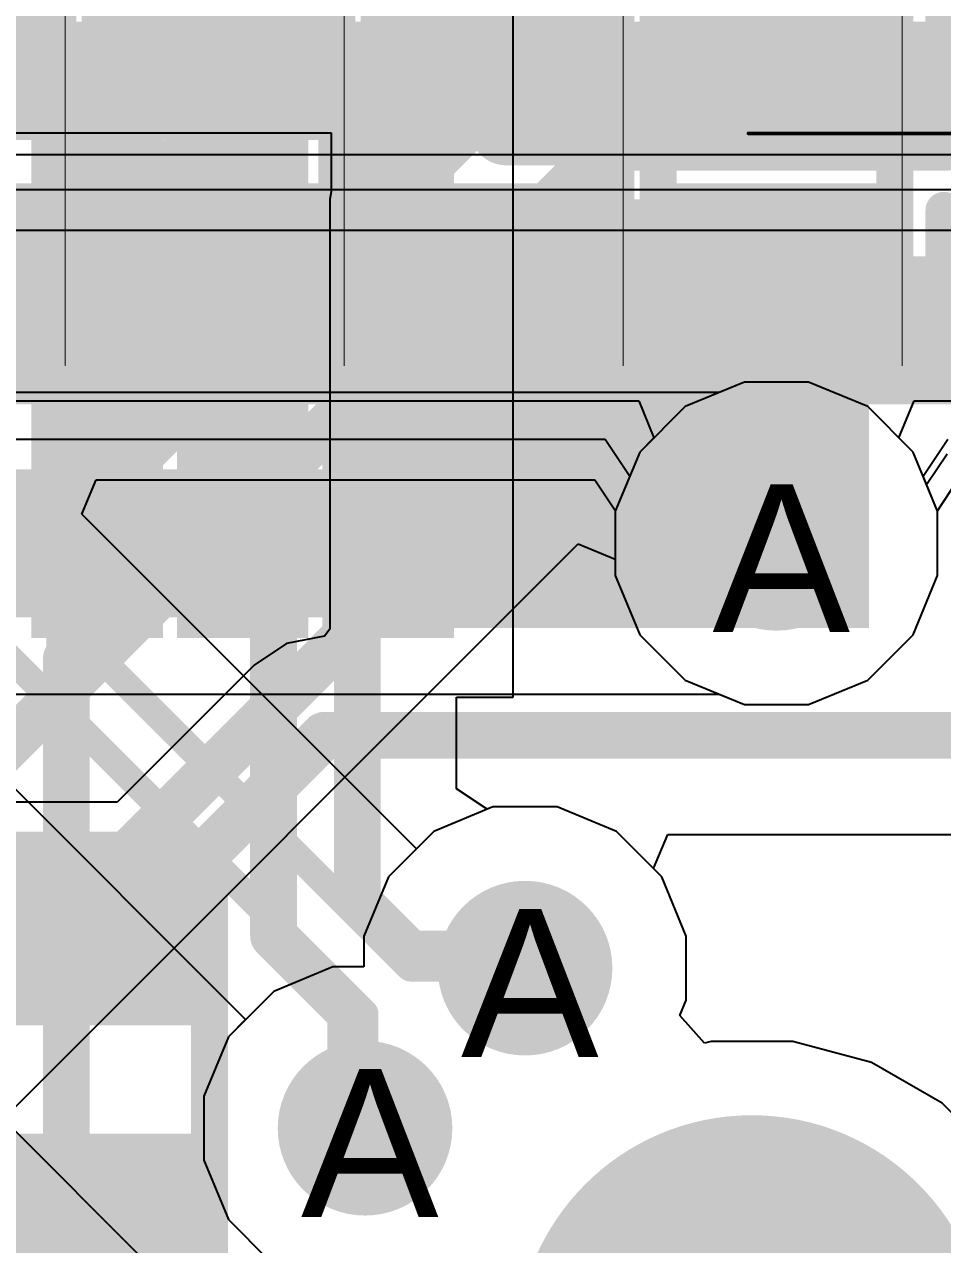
# Model space of a CAD drawing. Header units: inches. Extents: x 0 to 208, y 0 to 213.
# Drawn here: x 4.4305 to 4.5547, y 3.0036 to 3.1686 of the extents above; entities that cross this region are included whole.
import ezdxf

# ---------------------------------------------------------------- set-up
doc = ezdxf.new("R2010")
doc.units = ezdxf.units.IN
doc.header["$MEASUREMENT"] = 0
for name, color, linetype in [('Bottom Layer', 5, 'Continuous'), ('Bottom Overlay', 54, 'Continuous'), ('Bottom Paste', 16, 'Continuous'), ('Bottom Solder', 6, 'Continuous'), ('Drill Drawing', 1, 'Continuous'), ('L2_GND1', 16, 'Continuous'), ('L3_SIG1', 76, 'Continuous'), ('L4_PWR', 90, 'Continuous'), ('L5_GND2', 156, 'Continuous'), ('L6_SIG2', 130, 'Continuous'), ('L7_GND3', 216, 'Continuous'), ('Pad Holes', 156, 'Continuous'), ('Top Layer', 1, 'Continuous'), ('Top Overlay', 2, 'Continuous'), ('Top Paste', 8, 'Continuous'), ('Top Solder', 216, 'Continuous'), ('Via Holes', 16, 'Continuous')]:
    doc.layers.add(name, color=color, linetype=linetype)
doc.styles.add('Arial', font='', dxfattribs={"height": 0.2})
doc.styles.get('Arial').set_extended_font_data('Arial')

# ---------------------------------------------------------------- blocks, each defined once
blk = doc.blocks.new('AS0B826_S78B_7H_8')
at = {"layer": 'Pad Holes'}
h = blk.add_hatch(color=7, dxfattribs=at)
edge = h.paths.add_edge_path()
edge.add_arc((1.61417, 0.86146), 0.03189, 0, 360)
at = {"layer": 'Top Layer'}
for points in [[(1.5187, 1.03862), (1.53248, 1.03862), (1.53248, 0.95988), (1.5187, 0.95988)], [(1.53839, 1.03862), (1.55217, 1.03862), (1.55217, 0.95988), (1.53839, 0.95988)], [(1.55807, 1.03862), (1.57185, 1.03862), (1.57185, 0.95988), (1.55807, 0.95988)]]:
    blk.add_hatch(color=1, dxfattribs=at).paths.add_polyline_path(points)
at = {"layer": 'Top Paste'}
for points in [[(1.5187, 1.03862), (1.53248, 1.03862), (1.53248, 0.95988), (1.5187, 0.95988)], [(1.53839, 1.03862), (1.55217, 1.03862), (1.55217, 0.95988), (1.53839, 0.95988)], [(1.55807, 1.03862), (1.57185, 1.03862), (1.57185, 0.95988), (1.55807, 0.95988)]]:
    blk.add_hatch(color=8, dxfattribs=at).paths.add_polyline_path(points)
at = {"layer": 'Top Solder'}
for points in [[(1.5167, 1.04062), (1.53448, 1.04062), (1.53448, 0.95788), (1.5167, 0.95788)], [(1.53639, 1.04062), (1.55417, 1.04062), (1.55417, 0.95788), (1.53639, 0.95788)], [(1.55607, 1.04062), (1.57385, 1.04062), (1.57385, 0.95788), (1.55607, 0.95788)]]:
    blk.add_hatch(color=216, dxfattribs=at).paths.add_polyline_path(points)
at = {"layer": 'Top Overlay'}
for points in [[(1.58095, 1.02682, 0.01, 0.01, 0), (1.66535, 1.02682, 0.01, 0.01, 0)], [(1.61371, 1.02614, 0.0005, 0.0005, 0), (1.63529, 1.02614, 0.0005, 0.0005, 0)], [(1.63529, 1.02614, 0.0005, 0.0005, 0), (1.66489, 1.02614, 0.0005, 0.0005, 0)]]:
    blk.add_lwpolyline(points, format="xyseb", dxfattribs=at)
for points in [[(1.57845, 1.02682, 0.005, 0.005, 1), (1.58345, 1.02682, 0.005, 0.005, 1)], [(1.61358, 1.02614, 0.00025, 0.00025, 1), (1.61383, 1.02614, 0.00025, 0.00025, 1)], [(1.63517, 1.02614, 0.00025, 0.00025, 1), (1.63542, 1.02614, 0.00025, 0.00025, 1)], [(1.63517, 1.02614, 0.00025, 0.00025, 1), (1.63542, 1.02614, 0.00025, 0.00025, 1)]]:
    blk.add_lwpolyline(points, format="xyseb", close=True, dxfattribs=at)
blk = doc.blocks.new('R___0402_B_43')
at = {"layer": 'Bottom Layer'}
for points in [[(-0.0095, 0.0125), (-0.0095, -0.0125), (-0.0275, -0.0125), (-0.0275, 0.0125)], [(0.0275, 0.0125), (0.0275, -0.0125), (0.0095, -0.0125), (0.0095, 0.0125)]]:
    blk.add_hatch(color=5, dxfattribs=at).paths.add_polyline_path(points)
at = {"layer": 'Bottom Paste'}
for points in [[(-0.0095, 0.0125), (-0.0095, -0.0125), (-0.0275, -0.0125), (-0.0275, 0.0125)], [(0.0275, 0.0125), (0.0275, -0.0125), (0.0095, -0.0125), (0.0095, 0.0125)]]:
    blk.add_hatch(color=16, dxfattribs=at).paths.add_polyline_path(points)
at = {"layer": 'Bottom Solder'}
for points in [[(-0.00734, 0.01467), (-0.00734, -0.01467), (-0.02967, -0.01467), (-0.02967, 0.01467)], [(0.02966, 0.01467), (0.02966, -0.01467), (0.00733, -0.01467), (0.00733, 0.01467)]]:
    blk.add_hatch(color=6, dxfattribs=at).paths.add_polyline_path(points)
at = {"layer": 'Bottom Overlay'}
for points in [[(-0.031, -0.016, 0.005, 0.005, 0), (-0.031, 0.016, 0.005, 0.005, 0)], [(0.031, 0.016, 0.005, 0.005, 0), (-0.031, 0.016, 0.005, 0.005, 0)], [(0.031, -0.016, 0.005, 0.005, 0), (0.031, 0.016, 0.005, 0.005, 0)], [(0.032, 0.017, 0.000127, 0.000127, 0), (-0.032, 0.017, 0.000127, 0.000127, 0)], [(0.031, -0.016, 0.005, 0.005, 0), (-0.031, -0.016, 0.005, 0.005, 0)]]:
    blk.add_lwpolyline(points, format="xyseb", dxfattribs=at)
for points in [[(-0.03225, 0.016, 0.0025, 0.0025, 1), (-0.02975, 0.016, 0.0025, 0.0025, 1)], [(-0.03225, 0.016, 0.0025, 0.0025, 1), (-0.02975, 0.016, 0.0025, 0.0025, 1)], [(0.02975, 0.016, 0.0025, 0.0025, 1), (0.03225, 0.016, 0.0025, 0.0025, 1)], [(0.02975, 0.016, 0.0025, 0.0025, 1), (0.03225, 0.016, 0.0025, 0.0025, 1)], [(-0.03203, 0.017, 0.0000635, 0.0000635, 1), (-0.03197, 0.017, 0.0000635, 0.0000635, 1)], [(0.03197, 0.017, 0.0000635, 0.0000635, 1), (0.03203, 0.017, 0.0000635, 0.0000635, 1)], [(-0.03225, -0.016, 0.0025, 0.0025, 1), (-0.02975, -0.016, 0.0025, 0.0025, 1)], [(-0.03225, -0.016, 0.0025, 0.0025, 1), (-0.02975, -0.016, 0.0025, 0.0025, 1)], [(0.02975, -0.016, 0.0025, 0.0025, 1), (0.03225, -0.016, 0.0025, 0.0025, 1)], [(0.02975, -0.016, 0.0025, 0.0025, 1), (0.03225, -0.016, 0.0025, 0.0025, 1)]]:
    blk.add_lwpolyline(points, format="xyseb", close=True, dxfattribs=at)
blk = doc.blocks.new('R___0402_B_52')
at = {"layer": 'Bottom Layer'}
for points in [[(-0.0095, 0.0125), (-0.0095, -0.0125), (-0.0275, -0.0125), (-0.0275, 0.0125)], [(0.0275, 0.0125), (0.0275, -0.0125), (0.0095, -0.0125), (0.0095, 0.0125)]]:
    blk.add_hatch(color=5, dxfattribs=at).paths.add_polyline_path(points)
at = {"layer": 'Bottom Paste'}
for points in [[(-0.0095, 0.0125), (-0.0095, -0.0125), (-0.0275, -0.0125), (-0.0275, 0.0125)], [(0.0275, 0.0125), (0.0275, -0.0125), (0.0095, -0.0125), (0.0095, 0.0125)]]:
    blk.add_hatch(color=16, dxfattribs=at).paths.add_polyline_path(points)
at = {"layer": 'Bottom Solder'}
for points in [[(-0.00734, 0.01466), (-0.00734, -0.01467), (-0.02967, -0.01467), (-0.02967, 0.01466)], [(0.02966, 0.01466), (0.02966, -0.01467), (0.00733, -0.01467), (0.00733, 0.01466)]]:
    blk.add_hatch(color=6, dxfattribs=at).paths.add_polyline_path(points)
at = {"layer": 'Bottom Overlay'}
for points in [[(0.031, 0.016, 0.005, 0.005, 0), (-0.031, 0.016, 0.005, 0.005, 0)], [(-0.031, -0.016, 0.005, 0.005, 0), (-0.031, 0.016, 0.005, 0.005, 0)], [(0.031, -0.016, 0.005, 0.005, 0), (0.031, 0.016, 0.005, 0.005, 0)], [(0.032, 0.017, 0.000127, 0.000127, 0), (-0.032, 0.017, 0.000127, 0.000127, 0)], [(0.031, -0.016, 0.005, 0.005, 0), (-0.031, -0.016, 0.005, 0.005, 0)]]:
    blk.add_lwpolyline(points, format="xyseb", dxfattribs=at)
for points in [[(-0.03225, 0.016, 0.0025, 0.0025, 1), (-0.02975, 0.016, 0.0025, 0.0025, 1)], [(-0.03225, 0.016, 0.0025, 0.0025, 1), (-0.02975, 0.016, 0.0025, 0.0025, 1)], [(0.02975, 0.016, 0.0025, 0.0025, 1), (0.03225, 0.016, 0.0025, 0.0025, 1)], [(0.02975, 0.016, 0.0025, 0.0025, 1), (0.03225, 0.016, 0.0025, 0.0025, 1)], [(-0.03203, 0.017, 0.0000635, 0.0000635, 1), (-0.03197, 0.017, 0.0000635, 0.0000635, 1)], [(0.03197, 0.017, 0.0000635, 0.0000635, 1), (0.03203, 0.017, 0.0000635, 0.0000635, 1)], [(-0.03225, -0.016, 0.0025, 0.0025, 1), (-0.02975, -0.016, 0.0025, 0.0025, 1)], [(-0.03225, -0.016, 0.0025, 0.0025, 1), (-0.02975, -0.016, 0.0025, 0.0025, 1)], [(0.02975, -0.016, 0.0025, 0.0025, 1), (0.03225, -0.016, 0.0025, 0.0025, 1)], [(0.02975, -0.016, 0.0025, 0.0025, 1), (0.03225, -0.016, 0.0025, 0.0025, 1)]]:
    blk.add_lwpolyline(points, format="xyseb", close=True, dxfattribs=at)
blk = doc.blocks.new('R___0402_B_53')
at = {"layer": 'Bottom Layer'}
for points in [[(-0.0095, 0.0125), (-0.0095, -0.0125), (-0.0275, -0.0125), (-0.0275, 0.0125)], [(0.0275, 0.0125), (0.0275, -0.0125), (0.0095, -0.0125), (0.0095, 0.0125)]]:
    blk.add_hatch(color=5, dxfattribs=at).paths.add_polyline_path(points)
at = {"layer": 'Bottom Paste'}
for points in [[(-0.0095, 0.0125), (-0.0095, -0.0125), (-0.0275, -0.0125), (-0.0275, 0.0125)], [(0.0275, 0.0125), (0.0275, -0.0125), (0.0095, -0.0125), (0.0095, 0.0125)]]:
    blk.add_hatch(color=16, dxfattribs=at).paths.add_polyline_path(points)
at = {"layer": 'Bottom Solder'}
for points in [[(-0.00734, 0.01466), (-0.00734, -0.01467), (-0.02967, -0.01467), (-0.02967, 0.01466)], [(0.02966, 0.01466), (0.02966, -0.01467), (0.00733, -0.01467), (0.00733, 0.01466)]]:
    blk.add_hatch(color=6, dxfattribs=at).paths.add_polyline_path(points)
at = {"layer": 'Bottom Overlay'}
for points in [[(-0.031, -0.016, 0.005, 0.005, 0), (-0.031, 0.016, 0.005, 0.005, 0)], [(0.031, 0.016, 0.005, 0.005, 0), (-0.031, 0.016, 0.005, 0.005, 0)], [(0.031, -0.016, 0.005, 0.005, 0), (0.031, 0.016, 0.005, 0.005, 0)], [(0.032, 0.017, 0.000127, 0.000127, 0), (-0.032, 0.017, 0.000127, 0.000127, 0)], [(0.031, -0.016, 0.005, 0.005, 0), (-0.031, -0.016, 0.005, 0.005, 0)]]:
    blk.add_lwpolyline(points, format="xyseb", dxfattribs=at)
for points in [[(-0.03225, 0.016, 0.0025, 0.0025, 1), (-0.02975, 0.016, 0.0025, 0.0025, 1)], [(-0.03225, 0.016, 0.0025, 0.0025, 1), (-0.02975, 0.016, 0.0025, 0.0025, 1)], [(0.02975, 0.016, 0.0025, 0.0025, 1), (0.03225, 0.016, 0.0025, 0.0025, 1)], [(0.02975, 0.016, 0.0025, 0.0025, 1), (0.03225, 0.016, 0.0025, 0.0025, 1)], [(-0.03203, 0.017, 0.0000635, 0.0000635, 1), (-0.03197, 0.017, 0.0000635, 0.0000635, 1)], [(0.03197, 0.017, 0.0000635, 0.0000635, 1), (0.03203, 0.017, 0.0000635, 0.0000635, 1)], [(-0.03225, -0.016, 0.0025, 0.0025, 1), (-0.02975, -0.016, 0.0025, 0.0025, 1)], [(-0.03225, -0.016, 0.0025, 0.0025, 1), (-0.02975, -0.016, 0.0025, 0.0025, 1)], [(0.02975, -0.016, 0.0025, 0.0025, 1), (0.03225, -0.016, 0.0025, 0.0025, 1)], [(0.02975, -0.016, 0.0025, 0.0025, 1), (0.03225, -0.016, 0.0025, 0.0025, 1)]]:
    blk.add_lwpolyline(points, format="xyseb", close=True, dxfattribs=at)
blk = doc.blocks.new('R___0402_B_54')
at = {"layer": 'Bottom Layer'}
for points in [[(-0.0095, 0.0125), (-0.0095, -0.0125), (-0.0275, -0.0125), (-0.0275, 0.0125)], [(0.0275, 0.0125), (0.0275, -0.0125), (0.0095, -0.0125), (0.0095, 0.0125)]]:
    blk.add_hatch(color=5, dxfattribs=at).paths.add_polyline_path(points)
at = {"layer": 'Bottom Paste'}
for points in [[(-0.0095, 0.0125), (-0.0095, -0.0125), (-0.0275, -0.0125), (-0.0275, 0.0125)], [(0.0275, 0.0125), (0.0275, -0.0125), (0.0095, -0.0125), (0.0095, 0.0125)]]:
    blk.add_hatch(color=16, dxfattribs=at).paths.add_polyline_path(points)
at = {"layer": 'Bottom Solder'}
for points in [[(-0.00734, 0.01467), (-0.00734, -0.01466), (-0.02967, -0.01466), (-0.02967, 0.01467)], [(0.02966, 0.01467), (0.02966, -0.01466), (0.00733, -0.01466), (0.00733, 0.01467)]]:
    blk.add_hatch(color=6, dxfattribs=at).paths.add_polyline_path(points)
at = {"layer": 'Bottom Overlay'}
for points in [[(-0.031, -0.016, 0.005, 0.005, 0), (-0.031, 0.016, 0.005, 0.005, 0)], [(0.031, 0.016, 0.005, 0.005, 0), (-0.031, 0.016, 0.005, 0.005, 0)], [(0.031, -0.016, 0.005, 0.005, 0), (0.031, 0.016, 0.005, 0.005, 0)], [(0.032, 0.017, 0.000127, 0.000127, 0), (-0.032, 0.017, 0.000127, 0.000127, 0)], [(0.031, -0.016, 0.005, 0.005, 0), (-0.031, -0.016, 0.005, 0.005, 0)]]:
    blk.add_lwpolyline(points, format="xyseb", dxfattribs=at)
for points in [[(-0.03225, 0.016, 0.0025, 0.0025, 1), (-0.02975, 0.016, 0.0025, 0.0025, 1)], [(-0.03225, 0.016, 0.0025, 0.0025, 1), (-0.02975, 0.016, 0.0025, 0.0025, 1)], [(0.02975, 0.016, 0.0025, 0.0025, 1), (0.03225, 0.016, 0.0025, 0.0025, 1)], [(0.02975, 0.016, 0.0025, 0.0025, 1), (0.03225, 0.016, 0.0025, 0.0025, 1)], [(-0.03203, 0.017, 0.0000635, 0.0000635, 1), (-0.03197, 0.017, 0.0000635, 0.0000635, 1)], [(0.03197, 0.017, 0.0000635, 0.0000635, 1), (0.03203, 0.017, 0.0000635, 0.0000635, 1)], [(-0.03225, -0.016, 0.0025, 0.0025, 1), (-0.02975, -0.016, 0.0025, 0.0025, 1)], [(-0.03225, -0.016, 0.0025, 0.0025, 1), (-0.02975, -0.016, 0.0025, 0.0025, 1)], [(0.02975, -0.016, 0.0025, 0.0025, 1), (0.03225, -0.016, 0.0025, 0.0025, 1)], [(0.02975, -0.016, 0.0025, 0.0025, 1), (0.03225, -0.016, 0.0025, 0.0025, 1)]]:
    blk.add_lwpolyline(points, format="xyseb", close=True, dxfattribs=at)
blk = doc.blocks.new('RES_0402_B_434')
at = {"layer": 'Bottom Layer'}
for points in [[(-0.0095, 0.0125), (-0.0095, -0.0125), (-0.0275, -0.0125), (-0.0275, 0.0125)], [(0.0275, 0.0125), (0.0275, -0.0125), (0.0095, -0.0125), (0.0095, 0.0125)]]:
    blk.add_hatch(color=5, dxfattribs=at).paths.add_polyline_path(points)
at = {"layer": 'Bottom Paste'}
for points in [[(-0.0095, 0.0125), (-0.0095, -0.0125), (-0.0275, -0.0125), (-0.0275, 0.0125)], [(0.0275, 0.0125), (0.0275, -0.0125), (0.0095, -0.0125), (0.0095, 0.0125)]]:
    blk.add_hatch(color=16, dxfattribs=at).paths.add_polyline_path(points)
at = {"layer": 'Bottom Solder'}
for points in [[(-0.00734, 0.01466), (-0.00734, -0.01467), (-0.02967, -0.01467), (-0.02967, 0.01466)], [(0.02966, 0.01466), (0.02966, -0.01467), (0.00733, -0.01467), (0.00733, 0.01466)]]:
    blk.add_hatch(color=6, dxfattribs=at).paths.add_polyline_path(points)
at = {"layer": 'Bottom Overlay'}
for points in [[(-0.031, 0.016, 0.005, 0.005, 0), (-0.031, -0.016, 0.005, 0.005, 0)], [(-0.031, 0.016, 0.005, 0.005, 0), (0.031, 0.016, 0.005, 0.005, 0)], [(0.031, 0.016, 0.005, 0.005, 0), (0.031, -0.016, 0.005, 0.005, 0)], [(-0.032, 0.017, 0.000127, 0.000127, 0), (0.032, 0.017, 0.000127, 0.000127, 0)], [(-0.031, -0.016, 0.005, 0.005, 0), (0.031, -0.016, 0.005, 0.005, 0)]]:
    blk.add_lwpolyline(points, format="xyseb", dxfattribs=at)
for points in [[(-0.03225, 0.016, 0.0025, 0.0025, 1), (-0.02975, 0.016, 0.0025, 0.0025, 1)], [(-0.03225, 0.016, 0.0025, 0.0025, 1), (-0.02975, 0.016, 0.0025, 0.0025, 1)], [(0.02975, 0.016, 0.0025, 0.0025, 1), (0.03225, 0.016, 0.0025, 0.0025, 1)], [(0.02975, 0.016, 0.0025, 0.0025, 1), (0.03225, 0.016, 0.0025, 0.0025, 1)], [(-0.03203, 0.017, 0.0000635, 0.0000635, 1), (-0.03197, 0.017, 0.0000635, 0.0000635, 1)], [(0.03197, 0.017, 0.0000635, 0.0000635, 1), (0.03203, 0.017, 0.0000635, 0.0000635, 1)], [(-0.03225, -0.016, 0.0025, 0.0025, 1), (-0.02975, -0.016, 0.0025, 0.0025, 1)], [(-0.03225, -0.016, 0.0025, 0.0025, 1), (-0.02975, -0.016, 0.0025, 0.0025, 1)], [(0.02975, -0.016, 0.0025, 0.0025, 1), (0.03225, -0.016, 0.0025, 0.0025, 1)], [(0.02975, -0.016, 0.0025, 0.0025, 1), (0.03225, -0.016, 0.0025, 0.0025, 1)]]:
    blk.add_lwpolyline(points, format="xyseb", close=True, dxfattribs=at)
blk = doc.blocks.new('CAP_0402_B_589')
at = {"layer": 'Bottom Layer'}
for points in [[(-0.0095, 0.0125), (-0.0095, -0.0125), (-0.0275, -0.0125), (-0.0275, 0.0125)], [(0.0275, 0.0125), (0.0275, -0.0125), (0.0095, -0.0125), (0.0095, 0.0125)]]:
    blk.add_hatch(color=5, dxfattribs=at).paths.add_polyline_path(points)
at = {"layer": 'Bottom Paste'}
for points in [[(-0.0095, 0.0125), (-0.0095, -0.0125), (-0.0275, -0.0125), (-0.0275, 0.0125)], [(0.0275, 0.0125), (0.0275, -0.0125), (0.0095, -0.0125), (0.0095, 0.0125)]]:
    blk.add_hatch(color=16, dxfattribs=at).paths.add_polyline_path(points)
at = {"layer": 'Bottom Solder'}
for points in [[(-0.00714, 0.01486), (-0.00714, -0.01486), (-0.02986, -0.01486), (-0.02986, 0.01486)], [(0.02986, 0.01486), (0.02986, -0.01486), (0.00714, -0.01486), (0.00714, 0.01486)]]:
    blk.add_hatch(color=6, dxfattribs=at).paths.add_polyline_path(points)
at = {"layer": 'Bottom Overlay'}
for points in [[(-0.031, 0.016, 0.005, 0.005, 0), (-0.011, 0.016, 0.005, 0.005, 0)], [(-0.031, 0.016, 0.005, 0.005, 0), (-0.031, -0.016, 0.005, 0.005, 0)], [(0.011, 0.016, 0.005, 0.005, 0), (0.031, 0.016, 0.005, 0.005, 0)], [(0.031, 0.016, 0.005, 0.005, 0), (0.031, -0.016, 0.005, 0.005, 0)], [(-0.031, -0.016, 0.005, 0.005, 0), (-0.011, -0.016, 0.005, 0.005, 0)], [(0.011, -0.016, 0.005, 0.005, 0), (0.031, -0.016, 0.005, 0.005, 0)]]:
    blk.add_lwpolyline(points, format="xyseb", dxfattribs=at)
for points in [[(-0.03225, 0.016, 0.0025, 0.0025, 1), (-0.02975, 0.016, 0.0025, 0.0025, 1)], [(-0.03225, 0.016, 0.0025, 0.0025, 1), (-0.02975, 0.016, 0.0025, 0.0025, 1)], [(-0.01225, 0.016, 0.0025, 0.0025, 1), (-0.00975, 0.016, 0.0025, 0.0025, 1)], [(0.00975, 0.016, 0.0025, 0.0025, 1), (0.01225, 0.016, 0.0025, 0.0025, 1)], [(0.02975, 0.016, 0.0025, 0.0025, 1), (0.03225, 0.016, 0.0025, 0.0025, 1)], [(0.02975, 0.016, 0.0025, 0.0025, 1), (0.03225, 0.016, 0.0025, 0.0025, 1)], [(-0.03225, -0.016, 0.0025, 0.0025, 1), (-0.02975, -0.016, 0.0025, 0.0025, 1)], [(-0.03225, -0.016, 0.0025, 0.0025, 1), (-0.02975, -0.016, 0.0025, 0.0025, 1)], [(-0.01225, -0.016, 0.0025, 0.0025, 1), (-0.00975, -0.016, 0.0025, 0.0025, 1)], [(0.00975, -0.016, 0.0025, 0.0025, 1), (0.01225, -0.016, 0.0025, 0.0025, 1)], [(0.02975, -0.016, 0.0025, 0.0025, 1), (0.03225, -0.016, 0.0025, 0.0025, 1)], [(0.02975, -0.016, 0.0025, 0.0025, 1), (0.03225, -0.016, 0.0025, 0.0025, 1)]]:
    blk.add_lwpolyline(points, format="xyseb", close=True, dxfattribs=at)

msp = doc.modelspace()

# ---------------------------------------------------------------- hatches: boundary and pattern name
at = {"layer": 'Bottom Layer'}
for points in [[(4.33102, 3.12689), (4.46925, 3.12689), (4.46925, 3.14499), (4.33102, 3.14499)], [(4.48199, 3.087), (4.54473, 3.087), (4.54473, 3.14499), (4.48199, 3.14499)], [(4.38656, 2.99844), (4.45075, 2.99844), (4.45075, 3.01644), (4.38656, 3.01644)]]:
    msp.add_hatch(color=5, dxfattribs=at).paths.add_polyline_path(points)
h = msp.add_hatch(color=5, dxfattribs=at)
edge = h.paths.add_edge_path()
edge.add_arc((4.53223, 3.09845), 0.01181, 0, 360)
h = msp.add_hatch(color=5, dxfattribs=at)
edge = h.paths.add_edge_path()
edge.add_arc((4.49822, 3.041), 0.01181, 0, 360)
h = msp.add_hatch(color=5, dxfattribs=at)
edge = h.paths.add_edge_path()
edge.add_arc((4.47657, 3.01935), 0.01181, 0, 360)
at = {"layer": 'L2_GND1'}
h = msp.add_hatch(color=16, dxfattribs=at)
edge = h.paths.add_edge_path()
edge.add_arc((4.53223, 3.09845), 0.01181, 0, 360)
h = msp.add_hatch(color=16, dxfattribs=at)
edge = h.paths.add_edge_path()
edge.add_arc((4.49822, 3.041), 0.01181, 0, 360)
h = msp.add_hatch(color=16, dxfattribs=at)
edge = h.paths.add_edge_path()
edge.add_arc((4.47657, 3.01935), 0.01181, 0, 360)
at = {"layer": 'L3_SIG1'}
h = msp.add_hatch(color=76, dxfattribs=at)
edge = h.paths.add_edge_path()
edge.add_arc((4.53223, 3.09845), 0.01181, 0, 360)
h = msp.add_hatch(color=76, dxfattribs=at)
edge = h.paths.add_edge_path()
edge.add_arc((4.49822, 3.041), 0.01181, 0, 360)
h = msp.add_hatch(color=76, dxfattribs=at)
edge = h.paths.add_edge_path()
edge.add_arc((4.47657, 3.01935), 0.01181, 0, 360)
at = {"layer": 'L4_PWR'}
h = msp.add_hatch(color=90, dxfattribs=at)
edge = h.paths.add_edge_path()
edge.add_arc((4.53223, 3.09845), 0.01181, 0, 360)
h = msp.add_hatch(color=90, dxfattribs=at)
edge = h.paths.add_edge_path()
edge.add_arc((4.49822, 3.041), 0.01181, 0, 360)
h = msp.add_hatch(color=90, dxfattribs=at)
edge = h.paths.add_edge_path()
edge.add_arc((4.47657, 3.01935), 0.01181, 0, 360)
at = {"layer": 'L5_GND2'}
h = msp.add_hatch(color=156, dxfattribs=at)
edge = h.paths.add_edge_path()
edge.add_arc((4.53223, 3.09845), 0.01181, 0, 360)
h = msp.add_hatch(color=156, dxfattribs=at)
edge = h.paths.add_edge_path()
edge.add_arc((4.49822, 3.041), 0.01181, 0, 360)
h = msp.add_hatch(color=156, dxfattribs=at)
edge = h.paths.add_edge_path()
edge.add_arc((4.47657, 3.01935), 0.01181, 0, 360)
at = {"layer": 'L6_SIG2'}
h = msp.add_hatch(color=130, dxfattribs=at)
edge = h.paths.add_edge_path()
edge.add_arc((4.53223, 3.09845), 0.01181, 0, 360)
h = msp.add_hatch(color=130, dxfattribs=at)
edge = h.paths.add_edge_path()
edge.add_arc((4.49822, 3.041), 0.01181, 0, 360)
h = msp.add_hatch(color=130, dxfattribs=at)
edge = h.paths.add_edge_path()
edge.add_arc((4.47657, 3.01935), 0.01181, 0, 360)
at = {"layer": 'L7_GND3'}
h = msp.add_hatch(color=216, dxfattribs=at)
edge = h.paths.add_edge_path()
edge.add_arc((4.53223, 3.09845), 0.01181, 0, 360)
h = msp.add_hatch(color=216, dxfattribs=at)
edge = h.paths.add_edge_path()
edge.add_arc((4.49822, 3.041), 0.01181, 0, 360)
h = msp.add_hatch(color=216, dxfattribs=at)
edge = h.paths.add_edge_path()
edge.add_arc((4.47657, 3.01935), 0.01181, 0, 360)
at = {"layer": 'Top Layer'}
h = msp.add_hatch(color=1, dxfattribs=at)
edge = h.paths.add_edge_path()
edge.add_arc((4.53223, 3.09845), 0.01181, 0, 360)
h = msp.add_hatch(color=1, dxfattribs=at)
edge = h.paths.add_edge_path()
edge.add_arc((4.49822, 3.041), 0.01181, 0, 360)
h = msp.add_hatch(color=1, dxfattribs=at)
edge = h.paths.add_edge_path()
edge.add_arc((4.47657, 3.01935), 0.01181, 0, 360)
at = {"layer": 'Via Holes'}
h = msp.add_hatch(color=7, dxfattribs=at)
edge = h.paths.add_edge_path()
edge.add_arc((4.53223, 3.09845), 0.00591, 0, 360)
h = msp.add_hatch(color=7, dxfattribs=at)
edge = h.paths.add_edge_path()
edge.add_arc((4.49822, 3.041), 0.00591, 0, 360)
h = msp.add_hatch(color=7, dxfattribs=at)
edge = h.paths.add_edge_path()
edge.add_arc((4.47657, 3.01935), 0.00591, 0, 360)

# ---------------------------------------------------------------- linework, layer by layer
at = {"layer": 'Bottom Layer'}
for p, q in [((4.40376, 3.15399), (4.47199, 3.15399)), ((4.47199, 3.15399), (4.47199, 3.14598)), ((4.47199, 3.14598), (4.47179, 3.14499)), ((4.47179, 3.14499), (4.47179, 3.087)), ((4.47107, 3.08592), (4.46593, 3.0849)), ((4.47182, 3.08684), (4.47107, 3.08592)), ((4.47179, 3.087), (4.47182, 3.08684)), ((4.46593, 3.0849), (4.46158, 3.08199)), ((4.46158, 3.08199), (4.44302, 3.06344)), ((4.44302, 3.06344), (4.41701, 3.06344)), ((4.51561, 3.05446), (4.51752, 3.05908)), ((4.51752, 3.05908), (4.5616, 3.05908)), ((4.51671, 3.05335), (4.51561, 3.05446)), ((4.52003, 3.04534), (4.51671, 3.05335)), ((4.52003, 3.03666), (4.52003, 3.04534)), ((4.51918, 3.03461), (4.52003, 3.03666)), ((4.52248, 3.03085), (4.51918, 3.03461)), ((4.5234, 3.0311), (4.52248, 3.03085)), ((4.53443, 3.0311), (4.5234, 3.0311)), ((4.54508, 3.02825), (4.53443, 3.0311)), ((4.55463, 3.02273), (4.54508, 3.02825)), ((4.56243, 3.01493), (4.55463, 3.02273))]:
    msp.add_line(p, q, dxfattribs=at)
for points in [[(4.44301, 3.04444, 0.00633, 0.00633, 0), (4.47107, 3.0725, 0.00633, 0.00633, 0)], [(4.47107, 3.0725, 0.00633, 0.00633, 0), (4.5616, 3.0725, 0.00633, 0.00633, 0)], [(4.43951, 3.04444, 0.00633, 0.00633, 0), (4.44301, 3.04444, 0.00633, 0.00633, 0)]]:
    msp.add_lwpolyline(points, format="xyseb", dxfattribs=at)
for points in [[(4.46948, 3.0725, 0.00316, 0.00316, 1), (4.47265, 3.0725, 0.00316, 0.00316, 1)], [(4.46948, 3.0725, 0.00316, 0.00316, 1), (4.47265, 3.0725, 0.00316, 0.00316, 1)], [(4.43792, 3.04444, 0.00316, 0.00316, 1), (4.44109, 3.04444, 0.00316, 0.00316, 1)], [(4.44142, 3.04444, 0.00316, 0.00316, 1), (4.44459, 3.04444, 0.00316, 0.00316, 1)], [(4.44142, 3.04444, 0.00316, 0.00316, 1), (4.44459, 3.04444, 0.00316, 0.00316, 1)]]:
    msp.add_lwpolyline(points, format="xyseb", close=True, dxfattribs=at)
at = {"layer": 'L2_GND1'}
for p, q in [((3.79578, 3.11254), (4.50905, 3.11254)), ((4.50905, 3.11254), (4.51239, 3.10754)), ((4.55207, 3.10754), (4.55541, 3.11254)), ((4.51239, 3.10754), (4.51042, 3.10279)), ((4.55404, 3.10279), (4.55207, 3.10754)), ((4.51042, 3.10279), (4.51042, 3.09411)), ((4.55404, 3.09411), (4.55404, 3.10279)), ((4.51042, 3.09411), (4.51374, 3.08609)), ((4.55072, 3.08609), (4.55404, 3.09411)), ((4.51374, 3.08609), (4.51987, 3.07996)), ((4.54458, 3.07996), (4.55072, 3.08609)), ((4.51987, 3.07996), (4.52789, 3.07664)), ((4.53657, 3.07664), (4.54458, 3.07996)), ((4.52789, 3.07664), (4.53657, 3.07664)), ((4.49388, 3.06281), (4.48586, 3.05949)), ((4.50256, 3.06281), (4.49388, 3.06281)), ((4.51057, 3.05949), (4.50256, 3.06281)), ((4.48586, 3.05949), (4.47973, 3.05335)), ((4.51671, 3.05335), (4.51057, 3.05949)), ((4.47973, 3.05335), (4.47641, 3.04534)), ((4.52003, 3.04534), (4.51671, 3.05335)), ((4.47641, 3.04534), (4.47641, 3.04116)), ((4.52003, 3.03666), (4.52003, 3.04534)), ((4.47223, 3.04116), (4.46421, 3.03784)), ((4.47641, 3.04116), (4.47223, 3.04116)), ((4.46421, 3.03784), (4.45808, 3.0317)), ((4.51918, 3.03461), (4.52003, 3.03666)), ((4.52248, 3.03085), (4.51918, 3.03461)), ((4.45808, 3.0317), (4.45475, 3.02369)), ((4.5234, 3.0311), (4.52248, 3.03085)), ((4.53443, 3.0311), (4.5234, 3.0311)), ((4.54508, 3.02825), (4.53443, 3.0311)), ((4.55463, 3.02273), (4.54508, 3.02825)), ((4.45475, 3.02369), (4.45475, 3.01501)), ((4.56243, 3.01493), (4.55463, 3.02273)), ((4.45475, 3.01501), (4.45808, 3.00699)), ((4.45808, 3.00699), (4.46362, 3.00145))]:
    msp.add_line(p, q, dxfattribs=at)
for points in [[(4.107, 3.157, 0.008, 0.008, 0), (4.63237, 3.157, 0.008, 0.008, 0)], [(3.78987, 3.12682, 0.008, 0.008, 0), (4.64882, 3.12682, 0.008, 0.008, 0)]]:
    msp.add_lwpolyline(points, format="xyseb", dxfattribs=at)
at = {"layer": 'L3_SIG1'}
for p, q in [((4.591, 3.151), (4.13806, 3.151)), ((4.13806, 3.1408), (4.591, 3.1408)), ((4.52789, 3.12026), (4.51987, 3.11694)), ((4.53657, 3.12026), (4.52789, 3.12026)), ((4.54458, 3.11694), (4.53657, 3.12026)), ((4.51987, 3.11694), (4.51374, 3.1108)), ((4.55072, 3.1108), (4.54458, 3.11694)), ((4.51374, 3.1108), (4.51042, 3.10279)), ((4.55404, 3.10279), (4.55072, 3.1108)), ((4.51042, 3.10279), (4.51042, 3.09411)), ((4.55404, 3.09411), (4.55404, 3.10279)), ((4.51042, 3.09411), (4.51374, 3.08609)), ((4.55072, 3.08609), (4.55404, 3.09411)), ((4.51374, 3.08609), (4.51987, 3.07996)), ((4.54458, 3.07996), (4.55072, 3.08609)), ((4.51987, 3.07996), (4.52789, 3.07664)), ((4.53657, 3.07664), (4.54458, 3.07996)), ((4.52789, 3.07664), (4.53657, 3.07664)), ((4.49388, 3.06281), (4.48586, 3.05949)), ((4.50256, 3.06281), (4.49388, 3.06281)), ((4.51057, 3.05949), (4.50256, 3.06281)), ((4.48586, 3.05949), (4.47973, 3.05335)), ((4.51671, 3.05335), (4.51057, 3.05949)), ((4.47973, 3.05335), (4.47641, 3.04534)), ((4.52003, 3.04534), (4.51671, 3.05335)), ((4.47641, 3.04534), (4.47641, 3.04116)), ((4.52003, 3.03666), (4.52003, 3.04534)), ((4.45611, 2.99212), (4.40571, 3.04252)), ((4.47223, 3.04116), (4.46421, 3.03784)), ((4.47641, 3.04116), (4.47223, 3.04116)), ((4.46421, 3.03784), (4.45808, 3.0317)), ((4.51918, 3.03461), (4.52003, 3.03666)), ((4.52248, 3.03085), (4.51918, 3.03461)), ((4.45808, 3.0317), (4.45475, 3.02369)), ((4.5234, 3.0311), (4.52248, 3.03085)), ((4.53443, 3.0311), (4.5234, 3.0311)), ((4.54508, 3.02825), (4.53443, 3.0311)), ((4.55463, 3.02273), (4.54508, 3.02825)), ((4.45475, 3.02369), (4.45475, 3.01501)), ((4.56243, 3.01493), (4.55463, 3.02273)), ((4.45475, 3.01501), (4.45808, 3.00699)), ((4.45808, 3.00699), (4.46362, 3.00145))]:
    msp.add_line(p, q, dxfattribs=at)
msp.add_lwpolyline([(4.39672, 3.03353, 0.00494, 0.00494, 0), (4.45166, 2.97859, 0.00494, 0.00494, 0)], format="xyseb", dxfattribs=at)
at = {"layer": 'L4_PWR'}
for p, q in [((4.52789, 3.12026), (4.52446, 3.11884)), ((4.53657, 3.12026), (4.52789, 3.12026)), ((4.54458, 3.11694), (4.53657, 3.12026)), ((4.52446, 3.11884), (4.40607, 3.11884)), ((4.55072, 3.1108), (4.54458, 3.11694)), ((4.55404, 3.10279), (4.55072, 3.1108)), ((4.55404, 3.09411), (4.55404, 3.10279)), ((4.55072, 3.08609), (4.55404, 3.09411)), ((4.54458, 3.07996), (4.55072, 3.08609)), ((4.53657, 3.07664), (4.54458, 3.07996)), ((4.39763, 3.07806), (4.52446, 3.07806)), ((4.52446, 3.07806), (4.52789, 3.07664)), ((4.52789, 3.07664), (4.53657, 3.07664)), ((4.49388, 3.06281), (4.48586, 3.05949)), ((4.50256, 3.06281), (4.49388, 3.06281)), ((4.51057, 3.05949), (4.50256, 3.06281)), ((4.48586, 3.05949), (4.47973, 3.05335)), ((4.51671, 3.05335), (4.51057, 3.05949)), ((4.47973, 3.05335), (4.47641, 3.04534)), ((4.52003, 3.04534), (4.51671, 3.05335)), ((4.47641, 3.04534), (4.47641, 3.04116)), ((4.52003, 3.03666), (4.52003, 3.04534)), ((4.47223, 3.04116), (4.46421, 3.03784)), ((4.47641, 3.04116), (4.47223, 3.04116)), ((4.46421, 3.03784), (4.45808, 3.0317)), ((4.51918, 3.03461), (4.52003, 3.03666)), ((4.52248, 3.03085), (4.51918, 3.03461)), ((4.45808, 3.0317), (4.45475, 3.02369)), ((4.5234, 3.0311), (4.52248, 3.03085)), ((4.53443, 3.0311), (4.5234, 3.0311)), ((4.54508, 3.02825), (4.53443, 3.0311)), ((4.55463, 3.02273), (4.54508, 3.02825)), ((4.45475, 3.02369), (4.45475, 3.01501)), ((4.56243, 3.01493), (4.55463, 3.02273)), ((4.45475, 3.01501), (4.45808, 3.00699)), ((4.45808, 3.00699), (4.46362, 3.00145))]:
    msp.add_line(p, q, dxfattribs=at)
msp.add_lwpolyline([(4.39763, 3.09845, 0.02, 0.02, 0), (4.53223, 3.09845, 0.02, 0.02, 0)], format="xyseb", dxfattribs=at)
msp.add_lwpolyline([(4.52723, 3.09845, 0.01, 0.01, 1), (4.53723, 3.09845, 0.01, 0.01, 1)], format="xyseb", close=True, dxfattribs=at)
at = {"layer": 'L5_GND2'}
for p, q in [((5.26551, 3.14627), (3.736, 3.14627)), ((3.74191, 3.11773), (4.51359, 3.11773)), ((4.51359, 3.11773), (4.51566, 3.11273)), ((4.5488, 3.11273), (4.55087, 3.11773)), ((4.55087, 3.11773), (5.15032, 3.11773)), ((4.51566, 3.11273), (4.51374, 3.1108)), ((4.55072, 3.1108), (4.5488, 3.11273)), ((4.51374, 3.1108), (4.51042, 3.10279)), ((4.55404, 3.10279), (4.55072, 3.1108)), ((4.51042, 3.10279), (4.51042, 3.09411)), ((4.55404, 3.09411), (4.55404, 3.10279)), ((4.51042, 3.09411), (4.51374, 3.08609)), ((4.55072, 3.08609), (4.55404, 3.09411)), ((4.51374, 3.08609), (4.51987, 3.07996)), ((4.54458, 3.07996), (4.55072, 3.08609)), ((4.51987, 3.07996), (4.52789, 3.07664)), ((4.53657, 3.07664), (4.54458, 3.07996)), ((4.52789, 3.07664), (4.53657, 3.07664)), ((4.49388, 3.06281), (4.48586, 3.05949)), ((4.50256, 3.06281), (4.49388, 3.06281)), ((4.51057, 3.05949), (4.50256, 3.06281)), ((4.48586, 3.05949), (4.47973, 3.05335)), ((4.51671, 3.05335), (4.51057, 3.05949)), ((4.47973, 3.05335), (4.47641, 3.04534)), ((4.52003, 3.04534), (4.51671, 3.05335)), ((4.47641, 3.04534), (4.47641, 3.04116)), ((4.52003, 3.03666), (4.52003, 3.04534)), ((4.47223, 3.04116), (4.46421, 3.03784)), ((4.47641, 3.04116), (4.47223, 3.04116)), ((4.46421, 3.03784), (4.45808, 3.0317)), ((4.51918, 3.03461), (4.52003, 3.03666)), ((4.52248, 3.03085), (4.51918, 3.03461)), ((4.45808, 3.0317), (4.45475, 3.02369)), ((4.5234, 3.0311), (4.52248, 3.03085)), ((4.53443, 3.0311), (4.5234, 3.0311)), ((4.54508, 3.02825), (4.53443, 3.0311)), ((4.55463, 3.02273), (4.54508, 3.02825)), ((4.45475, 3.02369), (4.45475, 3.01501)), ((4.56243, 3.01493), (4.55463, 3.02273)), ((4.45475, 3.01501), (4.45808, 3.00699)), ((4.45808, 3.00699), (4.46362, 3.00145))]:
    msp.add_line(p, q, dxfattribs=at)
msp.add_lwpolyline([(3.736, 3.132, 0.008, 0.008, 0), (5.34683, 3.132, 0.008, 0.008, 0)], format="xyseb", dxfattribs=at)
at = {"layer": 'L6_SIG2'}
for p, q in [((4.55254, 3.10642), (4.55531, 3.11058)), ((4.55404, 3.10279), (4.55254, 3.10642)), ((4.55404, 3.09411), (4.55404, 3.10279)), ((4.40292, 2.99589), (4.50542, 3.09839)), ((4.50542, 3.09839), (4.51042, 3.09632)), ((4.51042, 3.09632), (4.51042, 3.09411)), ((4.51042, 3.09411), (4.51374, 3.08609)), ((4.55072, 3.08609), (4.55404, 3.09411)), ((4.51374, 3.08609), (4.51987, 3.07996)), ((4.54458, 3.07996), (4.55072, 3.08609)), ((4.51987, 3.07996), (4.52789, 3.07664)), ((4.53657, 3.07664), (4.54458, 3.07996)), ((4.52789, 3.07664), (4.53657, 3.07664)), ((4.49388, 3.06281), (4.48586, 3.05949)), ((4.50256, 3.06281), (4.49388, 3.06281)), ((4.51057, 3.05949), (4.50256, 3.06281)), ((4.48586, 3.05949), (4.47973, 3.05335)), ((4.51671, 3.05335), (4.51057, 3.05949)), ((4.47973, 3.05335), (4.47641, 3.04534)), ((4.52003, 3.04534), (4.51671, 3.05335)), ((4.47641, 3.04534), (4.47641, 3.04116)), ((4.52003, 3.03666), (4.52003, 3.04534)), ((4.47223, 3.04116), (4.46421, 3.03784)), ((4.47641, 3.04116), (4.47223, 3.04116)), ((4.46421, 3.03784), (4.45808, 3.0317)), ((4.51918, 3.03461), (4.52003, 3.03666)), ((4.52248, 3.03085), (4.51918, 3.03461)), ((4.45808, 3.0317), (4.45475, 3.02369)), ((4.5234, 3.0311), (4.52248, 3.03085)), ((4.53443, 3.0311), (4.5234, 3.0311)), ((4.54508, 3.02825), (4.53443, 3.0311)), ((4.55463, 3.02273), (4.54508, 3.02825)), ((4.45475, 3.02369), (4.45475, 3.01501)), ((4.56243, 3.01493), (4.55463, 3.02273)), ((4.45475, 3.01501), (4.45808, 3.00699)), ((4.45808, 3.00699), (4.46362, 3.00145))]:
    msp.add_line(p, q, dxfattribs=at)
for points in [[(4.37654, 3.042, 0.008, 0.008, 0), (4.53223, 3.19769, 0.008, 0.008, 0)], [(4.45761, 3.15561, 0.008, 0.008, 0), (4.45761, 3.19769, 0.008, 0.008, 0)], [(4.56102, 3.15833, 0.00633, 0.00633, -0.414214), (4.55469, 3.152, 0.00633, 0.00633, 0)], [(4.425, 3.123, 0.008, 0.008, 0), (4.45761, 3.15561, 0.008, 0.008, 0)], [(4.31678, 2.95958, 0.00633, 0.00633, 0), (4.5092, 3.152, 0.00633, 0.00633, 0)], [(4.5092, 3.152, 0.00633, 0.00633, 0), (4.55152, 3.152, 0.00633, 0.00633, 0)], [(4.55152, 3.152, 0.00633, 0.00633, 0), (4.55469, 3.152, 0.00633, 0.00633, 0)], [(4.36306, 2.97502, 0.00633, 0.00633, 0), (4.51204, 3.124, 0.00633, 0.00633, 0)], [(4.51204, 3.124, 0.00633, 0.00633, 0), (4.57651, 3.124, 0.00633, 0.00633, 0)]]:
    msp.add_lwpolyline(points, format="xyseb", dxfattribs=at)
for points in [[(4.45561, 3.15561, 0.004, 0.004, 1), (4.45961, 3.15561, 0.004, 0.004, 1)], [(4.45561, 3.15561, 0.004, 0.004, 1), (4.45961, 3.15561, 0.004, 0.004, 1)], [(4.50762, 3.152, 0.00316, 0.00316, 1), (4.51078, 3.152, 0.00316, 0.00316, 1)], [(4.50762, 3.152, 0.00316, 0.00316, 1), (4.51078, 3.152, 0.00316, 0.00316, 1)], [(4.54994, 3.152, 0.00316, 0.00316, 1), (4.55311, 3.152, 0.00316, 0.00316, 1)], [(4.54994, 3.152, 0.00316, 0.00316, 1), (4.55311, 3.152, 0.00316, 0.00316, 1)], [(4.55311, 3.152, 0.00316, 0.00316, 1), (4.55627, 3.152, 0.00316, 0.00316, 1)], [(4.55311, 3.152, 0.00316, 0.00316, 1), (4.55627, 3.152, 0.00316, 0.00316, 1)], [(4.51046, 3.124, 0.00316, 0.00316, 1), (4.51363, 3.124, 0.00316, 0.00316, 1)], [(4.51046, 3.124, 0.00316, 0.00316, 1), (4.51363, 3.124, 0.00316, 0.00316, 1)]]:
    msp.add_lwpolyline(points, format="xyseb", close=True, dxfattribs=at)
at = {"layer": 'L7_GND3'}
for p, q in [((4.43826, 3.10241), (4.44018, 3.10702)), ((4.44018, 3.10702), (4.50767, 3.10702)), ((4.50767, 3.10702), (4.51045, 3.10287)), ((4.55401, 3.10287), (4.55678, 3.10702)), ((4.48352, 3.05715), (4.43826, 3.10241)), ((4.51045, 3.10287), (4.51042, 3.10279)), ((4.51042, 3.10279), (4.51042, 3.09411)), ((4.55404, 3.10279), (4.55401, 3.10287)), ((4.55404, 3.09411), (4.55404, 3.10279)), ((4.51042, 3.09411), (4.51374, 3.08609)), ((4.55072, 3.08609), (4.55404, 3.09411)), ((4.51374, 3.08609), (4.51987, 3.07996)), ((4.54458, 3.07996), (4.55072, 3.08609)), ((4.41276, 3.08171), (4.46042, 3.03404)), ((4.51987, 3.07996), (4.52789, 3.07664)), ((4.53657, 3.07664), (4.54458, 3.07996)), ((4.52789, 3.07664), (4.53657, 3.07664)), ((4.49388, 3.06281), (4.48586, 3.05949)), ((4.50256, 3.06281), (4.49388, 3.06281)), ((4.51057, 3.05949), (4.50256, 3.06281)), ((4.48586, 3.05949), (4.48352, 3.05715)), ((4.51671, 3.05335), (4.51057, 3.05949)), ((4.52003, 3.04534), (4.51671, 3.05335)), ((4.52003, 3.03666), (4.52003, 3.04534)), ((4.51918, 3.03461), (4.52003, 3.03666)), ((4.46042, 3.03404), (4.45808, 3.0317)), ((4.52248, 3.03085), (4.51918, 3.03461)), ((4.45808, 3.0317), (4.45475, 3.02369)), ((4.5234, 3.0311), (4.52248, 3.03085)), ((4.53443, 3.0311), (4.5234, 3.0311)), ((4.54508, 3.02825), (4.53443, 3.0311)), ((4.55463, 3.02273), (4.54508, 3.02825)), ((4.45475, 3.02369), (4.45475, 3.01501)), ((4.56243, 3.01493), (4.55463, 3.02273)), ((4.45475, 3.01501), (4.45808, 3.00699)), ((4.45808, 3.00699), (4.46362, 3.00145))]:
    msp.add_line(p, q, dxfattribs=at)
for points in [[(4.143, 3.165, 0.008, 0.008, 0), (4.78253, 3.165, 0.008, 0.008, 0)], [(3.53987, 3.13526, 0.004, 0.004, 0), (4.72672, 3.13526, 0.004, 0.004, 0)], [(3.46511, 3.11926, 0.004, 0.004, 0), (4.72672, 3.11926, 0.004, 0.004, 0)], [(4.4213, 3.10235, 0.00361, 0.00361, 0), (4.48265, 3.041, 0.00361, 0.00361, 0)], [(4.41774, 3.09374, 0.00361, 0.00361, 0), (4.47657, 3.03491, 0.00361, 0.00361, 0)], [(4.48265, 3.041, 0.00361, 0.00361, 0), (4.49822, 3.041, 0.00361, 0.00361, 0)], [(4.47657, 3.01935, 0.00361, 0.00361, 0), (4.47657, 3.03491, 0.00361, 0.00361, 0)]]:
    msp.add_lwpolyline(points, format="xyseb", dxfattribs=at)
for points in [[(4.48175, 3.041, 0.0018, 0.0018, 1), (4.48355, 3.041, 0.0018, 0.0018, 1)], [(4.48175, 3.041, 0.0018, 0.0018, 1), (4.48355, 3.041, 0.0018, 0.0018, 1)], [(4.49732, 3.041, 0.0018, 0.0018, 1), (4.49912, 3.041, 0.0018, 0.0018, 1)], [(4.47566, 3.03491, 0.0018, 0.0018, 1), (4.47747, 3.03491, 0.0018, 0.0018, 1)], [(4.47566, 3.03491, 0.0018, 0.0018, 1), (4.47747, 3.03491, 0.0018, 0.0018, 1)], [(4.47566, 3.01935, 0.0018, 0.0018, 1), (4.47747, 3.01935, 0.0018, 0.0018, 1)]]:
    msp.add_lwpolyline(points, format="xyseb", close=True, dxfattribs=at)
at = {"layer": 'Top Layer'}
for p, q in [((4.49659, 3.07764), (4.49659, 3.17588)), ((4.52789, 3.12026), (4.51987, 3.11694)), ((4.53657, 3.12026), (4.52789, 3.12026)), ((4.54458, 3.11694), (4.53657, 3.12026)), ((4.51987, 3.11694), (4.51374, 3.1108)), ((4.55072, 3.1108), (4.54458, 3.11694)), ((4.51374, 3.1108), (4.51042, 3.10279)), ((4.55404, 3.10279), (4.55072, 3.1108)), ((4.51042, 3.10279), (4.51042, 3.09411)), ((4.55404, 3.09411), (4.55404, 3.10279)), ((4.51042, 3.09411), (4.51374, 3.08609)), ((4.55072, 3.08609), (4.55404, 3.09411)), ((4.51374, 3.08609), (4.51987, 3.07996)), ((4.54458, 3.07996), (4.55072, 3.08609)), ((4.51987, 3.07996), (4.52789, 3.07664)), ((4.53657, 3.07664), (4.54458, 3.07996)), ((4.48894, 3.06527), (4.48894, 3.07764)), ((4.48894, 3.07764), (4.49659, 3.07764)), ((4.52789, 3.07664), (4.53657, 3.07664)), ((4.4931, 3.06249), (4.48894, 3.06527)), ((4.49388, 3.06281), (4.4931, 3.06249)), ((4.50256, 3.06281), (4.49388, 3.06281)), ((4.51057, 3.05949), (4.50256, 3.06281)), ((4.51671, 3.05335), (4.51057, 3.05949)), ((4.52003, 3.04534), (4.51671, 3.05335)), ((4.52003, 3.03666), (4.52003, 3.04534)), ((4.51918, 3.03461), (4.52003, 3.03666)), ((4.52248, 3.03085), (4.51918, 3.03461)), ((4.5234, 3.0311), (4.52248, 3.03085)), ((4.53443, 3.0311), (4.5234, 3.0311)), ((4.54508, 3.02825), (4.53443, 3.0311)), ((4.55463, 3.02273), (4.54508, 3.02825)), ((4.56243, 3.01493), (4.55463, 3.02273))]:
    msp.add_line(p, q, dxfattribs=at)
for points in [[(4.4366, 3.12328, 0.00633, 0.00633, 0), (4.44033, 3.12701, 0.00633, 0.00633, 0)], [(4.46002, 3.09256, 0.00633, 0.00633, 0), (4.46002, 3.12701, 0.00633, 0.00633, 0)], [(4.4797, 3.09256, 0.00633, 0.00633, 0), (4.4797, 3.12701, 0.00633, 0.00633, 0)], [(4.4366, 3.08327, 0.00633, 0.00633, 0), (4.4366, 3.12328, 0.00633, 0.00633, 0)], [(4.46002, 3.09256, 0.00633, 0.00633, 0), (4.46419, 3.08838, 0.00633, 0.00633, 0)], [(4.47552, 3.08838, 0.00633, 0.00633, 0), (4.4797, 3.09256, 0.00633, 0.00633, 0)], [(4.46419, 3.04536, 0.00633, 0.00633, 0), (4.46419, 3.08838, 0.00633, 0.00633, 0)], [(4.47552, 3.05006, 0.00633, 0.00633, 0), (4.47552, 3.08838, 0.00633, 0.00633, 0)], [(4.43615, 3.08282, 0.00633, 0.00633, 0), (4.4366, 3.08327, 0.00633, 0.00633, 0)], [(4.43615, 2.99508, 0.00633, 0.00633, 0), (4.43615, 3.08282, 0.00633, 0.00633, 0)], [(4.47552, 3.05006, 0.00633, 0.00633, 0), (4.48266, 3.04291, 0.00633, 0.00633, 0)], [(4.46419, 3.04536, 0.00633, 0.00633, 0), (4.47465, 3.0349, 0.00633, 0.00633, 0)], [(4.48266, 3.04291, 0.00633, 0.00633, 0), (4.4963, 3.04291, 0.00633, 0.00633, 0)], [(4.4963, 3.04291, 0.00633, 0.00633, 0), (4.49822, 3.041, 0.00633, 0.00633, 0)], [(4.47465, 3.02126, 0.00633, 0.00633, 0), (4.47465, 3.0349, 0.00633, 0.00633, 0)], [(4.47465, 3.02126, 0.00633, 0.00633, 0), (4.47657, 3.01935, 0.00633, 0.00633, 0)]]:
    msp.add_lwpolyline(points, format="xyseb", dxfattribs=at)
for points in [[(4.43874, 3.12701, 0.00316, 0.00316, 1), (4.44191, 3.12701, 0.00316, 0.00316, 1)], [(4.45843, 3.12701, 0.00316, 0.00316, 1), (4.4616, 3.12701, 0.00316, 0.00316, 1)], [(4.47811, 3.12701, 0.00316, 0.00316, 1), (4.48128, 3.12701, 0.00316, 0.00316, 1)], [(4.43502, 3.12328, 0.00316, 0.00316, 1), (4.43818, 3.12328, 0.00316, 0.00316, 1)], [(4.43502, 3.12328, 0.00316, 0.00316, 1), (4.43818, 3.12328, 0.00316, 0.00316, 1)], [(4.45843, 3.09256, 0.00316, 0.00316, 1), (4.4616, 3.09256, 0.00316, 0.00316, 1)], [(4.45843, 3.09256, 0.00316, 0.00316, 1), (4.4616, 3.09256, 0.00316, 0.00316, 1)], [(4.47811, 3.09256, 0.00316, 0.00316, 1), (4.48128, 3.09256, 0.00316, 0.00316, 1)], [(4.47811, 3.09256, 0.00316, 0.00316, 1), (4.48128, 3.09256, 0.00316, 0.00316, 1)], [(4.46261, 3.08838, 0.00316, 0.00316, 1), (4.46577, 3.08838, 0.00316, 0.00316, 1)], [(4.46261, 3.08838, 0.00316, 0.00316, 1), (4.46577, 3.08838, 0.00316, 0.00316, 1)], [(4.47394, 3.08838, 0.00316, 0.00316, 1), (4.4771, 3.08838, 0.00316, 0.00316, 1)], [(4.47394, 3.08838, 0.00316, 0.00316, 1), (4.4771, 3.08838, 0.00316, 0.00316, 1)], [(4.43457, 3.08282, 0.00316, 0.00316, 1), (4.43773, 3.08282, 0.00316, 0.00316, 1)], [(4.43457, 3.08282, 0.00316, 0.00316, 1), (4.43773, 3.08282, 0.00316, 0.00316, 1)], [(4.43502, 3.08327, 0.00316, 0.00316, 1), (4.43818, 3.08327, 0.00316, 0.00316, 1)], [(4.43502, 3.08327, 0.00316, 0.00316, 1), (4.43818, 3.08327, 0.00316, 0.00316, 1)], [(4.47394, 3.05006, 0.00316, 0.00316, 1), (4.4771, 3.05006, 0.00316, 0.00316, 1)], [(4.47394, 3.05006, 0.00316, 0.00316, 1), (4.4771, 3.05006, 0.00316, 0.00316, 1)], [(4.46261, 3.04536, 0.00316, 0.00316, 1), (4.46577, 3.04536, 0.00316, 0.00316, 1)], [(4.46261, 3.04536, 0.00316, 0.00316, 1), (4.46577, 3.04536, 0.00316, 0.00316, 1)], [(4.48108, 3.04291, 0.00316, 0.00316, 1), (4.48425, 3.04291, 0.00316, 0.00316, 1)], [(4.48108, 3.04291, 0.00316, 0.00316, 1), (4.48425, 3.04291, 0.00316, 0.00316, 1)], [(4.49472, 3.04291, 0.00316, 0.00316, 1), (4.49789, 3.04291, 0.00316, 0.00316, 1)], [(4.49472, 3.04291, 0.00316, 0.00316, 1), (4.49789, 3.04291, 0.00316, 0.00316, 1)], [(4.49664, 3.041, 0.00316, 0.00316, 1), (4.4998, 3.041, 0.00316, 0.00316, 1)], [(4.47307, 3.0349, 0.00316, 0.00316, 1), (4.47623, 3.0349, 0.00316, 0.00316, 1)], [(4.47307, 3.0349, 0.00316, 0.00316, 1), (4.47623, 3.0349, 0.00316, 0.00316, 1)], [(4.47307, 3.02126, 0.00316, 0.00316, 1), (4.47623, 3.02126, 0.00316, 0.00316, 1)], [(4.47307, 3.02126, 0.00316, 0.00316, 1), (4.47623, 3.02126, 0.00316, 0.00316, 1)], [(4.47498, 3.01935, 0.00316, 0.00316, 1), (4.47815, 3.01935, 0.00316, 0.00316, 1)]]:
    msp.add_lwpolyline(points, format="xyseb", close=True, dxfattribs=at)

# ---------------------------------------------------------------- block references
for name, p, rotation in [('R___0402_B_52', (4.41901, 3.15449), 270), ('R___0402_B_43', (4.45675, 3.15449), 270), ('R___0402_B_54', (4.49449, 3.15449), 270), ('R___0402_B_53', (4.53223, 3.15449), 270), ('CAP_0402_B_589', (4.57089, 3.15449), 90), ('RES_0402_B_434', (4.43951, 3.02594), 90)]:
    msp.add_blockref(name, p, dxfattribs=dict(rotation=rotation))
msp.add_blockref('AS0B826_S78B_7H_8', (2.91474, 2.12776))

# ---------------------------------------------------------------- texts
at = {"layer": 'Drill Drawing', "style": 'Arial'}
for p in [(4.52356, 3.08645), (4.48955, 3.029), (4.4679, 3.00735)]:
    msp.add_text('A', height=0.02, dxfattribs=at).set_placement(p)

doc.saveas('drawing.dxf')
